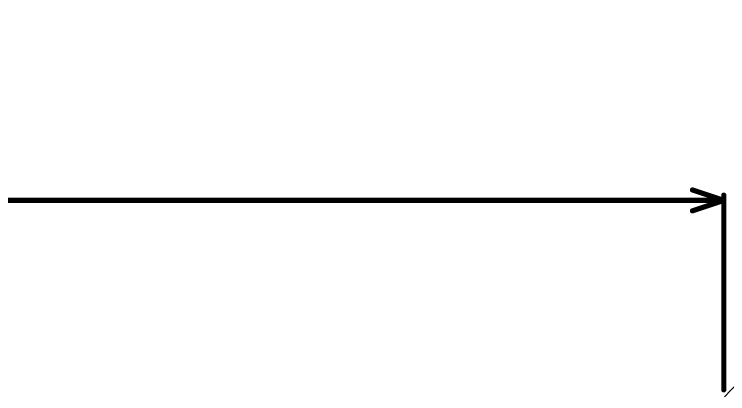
# Model space of a CAD drawing. Header units: inches. Extents: x -11 to 5428, y 0 to 5423.
# Drawn here: x 309.53 to 344.19, y 110.19 to 128.63 of the extents above; entities that cross this region are included whole.
import ezdxf

# ---------------------------------------------------------------- set-up
doc = ezdxf.new("R2010")
doc.units = ezdxf.units.IN
for name, color, linetype in [('Bottom Solder', 6, 'Continuous'), ('Dimension', 6, 'Continuous'), ('Top Solder', 216, 'Continuous')]:
    doc.layers.add(name, color=color, linetype=linetype)

msp = doc.modelspace()

# ---------------------------------------------------------------- linework, layer by layer
at = {"layer": 'Bottom Solder'}
msp.add_line((344.027, 110.045), (5427.557, 5423.366), dxfattribs=at)
at = {"layer": 'Dimension'}
for points in [[(342.476, 120.091, 0.254, 0.254, 0), (344, 119.583, 0.254, 0.254, 0)], [(344, 110.381, 0.254, 0.254, 0), (344, 119.837, 0.254, 0.254, 0)], [(196.992, 119.583, 0.254, 0.254, 0), (344, 119.583, 0.254, 0.254, 0)], [(342.476, 119.075, 0.254, 0.254, 0), (344, 119.583, 0.254, 0.254, 0)]]:
    msp.add_lwpolyline(points, format="xyseb", dxfattribs=at)
for points in [[(342.413, 120.091, 0.127, 0.127, 1), (342.54, 120.091, 0.127, 0.127, 1)], [(343.937, 119.837, 0.127, 0.127, 1), (344.064, 119.837, 0.127, 0.127, 1)], [(343.937, 119.583, 0.127, 0.127, 1), (344.064, 119.583, 0.127, 0.127, 1)], [(343.937, 119.583, 0.127, 0.127, 1), (344.064, 119.583, 0.127, 0.127, 1)], [(343.937, 119.583, 0.127, 0.127, 1), (344.064, 119.583, 0.127, 0.127, 1)], [(342.413, 119.075, 0.127, 0.127, 1), (342.54, 119.075, 0.127, 0.127, 1)], [(343.937, 110.381, 0.127, 0.127, 1), (344.064, 110.381, 0.127, 0.127, 1)]]:
    msp.add_lwpolyline(points, format="xyseb", close=True, dxfattribs=at)
at = {"layer": 'Top Solder'}
msp.add_line((344.027, 110.045), (5427.557, 5423.366), dxfattribs=at)

doc.saveas('drawing.dxf')
